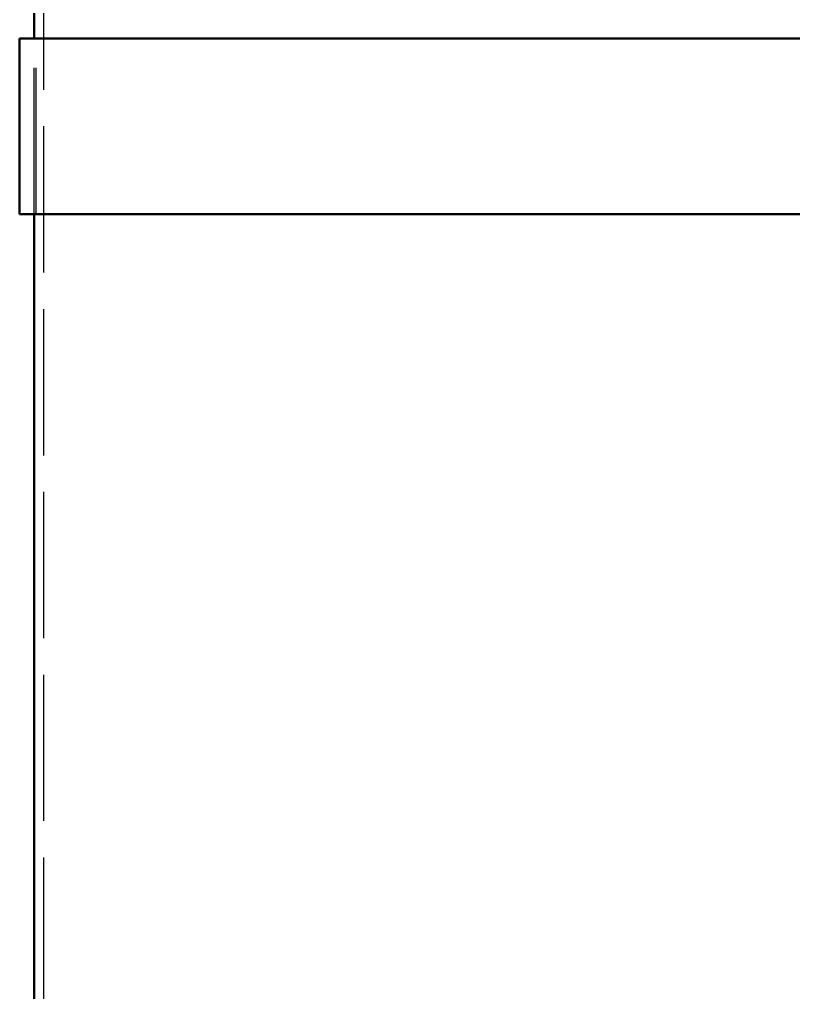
# Model space of a CAD drawing. Header units: millimetres. Extents: x 0 to 420, y 0 to 297.
# Drawn here: x 148 to 163.91, y 159.73 to 179.69 of the extents above; entities that cross this region are included whole.
import ezdxf

# ---------------------------------------------------------------- set-up
doc = ezdxf.new("R2010")
doc.units = ezdxf.units.MM
doc.linetypes.add('ISO02-TRAZOS', pattern=[3.75, 3, -0.75])
doc.layers.add('01-VISIBLE', color=7, linetype='CONTINUOUS', lineweight=50)
doc.layers.add('02-OCULTA', color=4, linetype='ISO02-TRAZOS', lineweight=25)

msp = doc.modelspace()

# ---------------------------------------------------------------- linework, layer by layer
at = {"layer": '01-VISIBLE'}
for p, q in [((148.299, 179.3), (148.299, 232.027)), ((147.999, 175.7), (147.999, 179.3)), ((148.299, 137), (148.299, 175.7))]:
    msp.add_line(p, q, dxfattribs=at)
for points in [[(147.999, 179.3), (148.099, 179.3), (148.199, 179.3), (148.299, 179.3), (148.399, 179.3), (148.499, 179.3), (148.599, 179.3), (148.699, 179.3), (148.799, 179.3), (148.899, 179.3), (148.999, 179.3), (149.099, 179.3), (149.199, 179.3), (149.299, 179.3), (149.399, 179.3), (149.499, 179.3), (149.599, 179.3), (149.699, 179.3), (149.799, 179.3), (149.899, 179.3), (149.999, 179.3), (150.099, 179.3), (150.199, 179.3), (150.299, 179.3), (150.399, 179.3), (150.499, 179.3), (150.599, 179.3), (150.699, 179.3), (150.799, 179.3), (150.899, 179.3), (150.999, 179.3), (151.099, 179.3), (151.199, 179.3), (151.299, 179.3), (151.399, 179.3), (151.499, 179.3), (151.599, 179.3), (151.699, 179.3), (151.799, 179.3), (151.899, 179.3), (151.999, 179.3), (152.099, 179.3), (152.199, 179.3), (152.299, 179.3), (152.399, 179.3), (152.499, 179.3), (152.599, 179.3), (152.699, 179.3), (152.799, 179.3), (152.899, 179.3), (152.999, 179.3), (153.099, 179.3), (153.199, 179.3), (153.299, 179.3), (153.399, 179.3), (153.499, 179.3), (153.599, 179.3), (153.699, 179.3), (153.799, 179.3), (153.899, 179.3), (153.999, 179.3), (154.099, 179.3), (154.199, 179.3), (154.299, 179.3), (154.399, 179.3), (154.499, 179.3), (154.599, 179.3), (154.699, 179.3), (154.799, 179.3), (154.899, 179.3), (154.999, 179.3), (155.099, 179.3), (155.199, 179.3), (155.299, 179.3), (155.399, 179.3), (155.499, 179.3), (155.599, 179.3), (155.699, 179.3), (155.799, 179.3), (155.899, 179.3), (155.999, 179.3), (156.099, 179.3), (156.199, 179.3), (156.299, 179.3), (156.399, 179.3), (156.499, 179.3), (156.599, 179.3), (156.699, 179.3), (156.799, 179.3), (156.899, 179.3), (156.999, 179.3), (157.099, 179.3), (157.199, 179.3), (157.299, 179.3), (157.399, 179.3), (157.499, 179.3), (157.599, 179.3), (157.699, 179.3), (157.799, 179.3), (157.899, 179.3), (157.999, 179.3), (158.099, 179.3), (158.199, 179.3), (158.299, 179.3), (158.399, 179.3), (158.499, 179.3), (158.599, 179.3), (158.699, 179.3), (158.799, 179.3), (158.899, 179.3), (158.999, 179.3), (159.099, 179.3), (159.199, 179.3), (159.299, 179.3), (159.399, 179.3), (159.499, 179.3), (159.599, 179.3), (159.699, 179.3), (159.799, 179.3), (159.899, 179.3), (159.999, 179.3), (160.099, 179.3), (160.199, 179.3), (160.299, 179.3), (160.399, 179.3), (160.499, 179.3), (160.599, 179.3), (160.699, 179.3), (160.799, 179.3), (160.899, 179.3), (160.999, 179.3), (161.099, 179.3), (161.199, 179.3), (161.299, 179.3), (161.399, 179.3), (161.499, 179.3), (161.599, 179.3), (161.699, 179.3), (161.799, 179.3), (161.899, 179.3), (161.999, 179.3), (162.099, 179.3), (162.199, 179.3), (162.299, 179.3), (162.399, 179.3), (162.499, 179.3), (162.599, 179.3), (162.699, 179.3), (162.799, 179.3), (162.899, 179.3), (162.999, 179.3), (163.099, 179.3), (163.199, 179.3), (163.299, 179.3), (163.399, 179.3), (163.499, 179.3), (163.599, 179.3), (163.699, 179.3), (163.799, 179.3), (163.899, 179.3), (163.999, 179.3)], [(147.999, 175.7), (148.099, 175.7), (148.199, 175.7), (148.299, 175.7), (148.399, 175.7), (148.499, 175.7), (148.599, 175.7), (148.699, 175.7), (148.799, 175.7), (148.899, 175.7), (148.999, 175.7), (149.099, 175.7), (149.199, 175.7), (149.299, 175.7), (149.399, 175.7), (149.499, 175.7), (149.599, 175.7), (149.699, 175.7), (149.799, 175.7), (149.899, 175.7), (149.999, 175.7), (150.099, 175.7), (150.199, 175.7), (150.299, 175.7), (150.399, 175.7), (150.499, 175.7), (150.599, 175.7), (150.699, 175.7), (150.799, 175.7), (150.899, 175.7), (150.999, 175.7), (151.099, 175.7), (151.199, 175.7), (151.299, 175.7), (151.399, 175.7), (151.499, 175.7), (151.599, 175.7), (151.699, 175.7), (151.799, 175.7), (151.899, 175.7), (151.999, 175.7), (152.099, 175.7), (152.199, 175.7), (152.299, 175.7), (152.399, 175.7), (152.499, 175.7), (152.599, 175.7), (152.699, 175.7), (152.799, 175.7), (152.899, 175.7), (152.999, 175.7), (153.099, 175.7), (153.199, 175.7), (153.299, 175.7), (153.399, 175.7), (153.499, 175.7), (153.599, 175.7), (153.699, 175.7), (153.799, 175.7), (153.899, 175.7), (153.999, 175.7), (154.099, 175.7), (154.199, 175.7), (154.299, 175.7), (154.399, 175.7), (154.499, 175.7), (154.599, 175.7), (154.699, 175.7), (154.799, 175.7), (154.899, 175.7), (154.999, 175.7), (155.099, 175.7), (155.199, 175.7), (155.299, 175.7), (155.399, 175.7), (155.499, 175.7), (155.599, 175.7), (155.699, 175.7), (155.799, 175.7), (155.899, 175.7), (155.999, 175.7), (156.099, 175.7), (156.199, 175.7), (156.299, 175.7), (156.399, 175.7), (156.499, 175.7), (156.599, 175.7), (156.699, 175.7), (156.799, 175.7), (156.899, 175.7), (156.999, 175.7), (157.099, 175.7), (157.199, 175.7), (157.299, 175.7), (157.399, 175.7), (157.499, 175.7), (157.599, 175.7), (157.699, 175.7), (157.799, 175.7), (157.899, 175.7), (157.999, 175.7), (158.099, 175.7), (158.199, 175.7), (158.299, 175.7), (158.399, 175.7), (158.499, 175.7), (158.599, 175.7), (158.699, 175.7), (158.799, 175.7), (158.899, 175.7), (158.999, 175.7), (159.099, 175.7), (159.199, 175.7), (159.299, 175.7), (159.399, 175.7), (159.499, 175.7), (159.599, 175.7), (159.699, 175.7), (159.799, 175.7), (159.899, 175.7), (159.999, 175.7), (160.099, 175.7), (160.199, 175.7), (160.299, 175.7), (160.399, 175.7), (160.499, 175.7), (160.599, 175.7), (160.699, 175.7), (160.799, 175.7), (160.899, 175.7), (160.999, 175.7), (161.099, 175.7), (161.199, 175.7), (161.299, 175.7), (161.399, 175.7), (161.499, 175.7), (161.599, 175.7), (161.699, 175.7), (161.799, 175.7), (161.899, 175.7), (161.999, 175.7), (162.099, 175.7), (162.199, 175.7), (162.299, 175.7), (162.399, 175.7), (162.499, 175.7), (162.599, 175.7), (162.699, 175.7), (162.799, 175.7), (162.899, 175.7), (162.999, 175.7), (163.099, 175.7), (163.199, 175.7), (163.299, 175.7), (163.399, 175.7), (163.499, 175.7), (163.599, 175.7), (163.699, 175.7), (163.799, 175.7), (163.899, 175.7), (163.999, 175.7)]]:
    msp.add_lwpolyline(points, dxfattribs=at)
at = {"layer": '02-OCULTA'}
for p, q in [((148.499, 137), (148.499, 232.2)), ((148.299, 175.7), (148.299, 179.3)), ((148.339, 175.7), (148.339, 179.3))]:
    msp.add_line(p, q, dxfattribs=at)
for points in [[(163.999, 179.3), (163.899, 179.3), (163.799, 179.3), (163.699, 179.3), (163.599, 179.3), (163.499, 179.3), (163.399, 179.3), (163.299, 179.3), (163.199, 179.3), (163.099, 179.3), (162.999, 179.3), (162.899, 179.3), (162.799, 179.3), (162.699, 179.3), (162.599, 179.3), (162.499, 179.3), (162.399, 179.3), (162.299, 179.3), (162.199, 179.3), (162.099, 179.3), (161.999, 179.3), (161.899, 179.3), (161.799, 179.3), (161.699, 179.3), (161.599, 179.3), (161.499, 179.3), (161.399, 179.3), (161.299, 179.3), (161.199, 179.3), (161.099, 179.3), (160.999, 179.3), (160.899, 179.3), (160.799, 179.3), (160.699, 179.3), (160.599, 179.3), (160.499, 179.3), (160.399, 179.3), (160.299, 179.3), (160.199, 179.3), (160.099, 179.3), (159.999, 179.3), (159.899, 179.3), (159.799, 179.3), (159.699, 179.3), (159.599, 179.3), (159.499, 179.3), (159.399, 179.3), (159.299, 179.3), (159.199, 179.3), (159.099, 179.3), (158.999, 179.3), (158.899, 179.3), (158.799, 179.3), (158.699, 179.3), (158.599, 179.3), (158.499, 179.3), (158.399, 179.3), (158.299, 179.3), (158.199, 179.3), (158.099, 179.3), (157.999, 179.3), (157.899, 179.3), (157.799, 179.3), (157.699, 179.3), (157.599, 179.3), (157.499, 179.3), (157.399, 179.3), (157.299, 179.3), (157.199, 179.3), (157.099, 179.3), (156.999, 179.3), (156.899, 179.3), (156.799, 179.3), (156.699, 179.3), (156.599, 179.3), (156.499, 179.3), (156.399, 179.3), (156.299, 179.3), (156.199, 179.3), (156.099, 179.3), (155.999, 179.3), (155.899, 179.3), (155.799, 179.3), (155.699, 179.3), (155.599, 179.3), (155.499, 179.3), (155.399, 179.3), (155.299, 179.3), (155.199, 179.3), (155.099, 179.3), (154.999, 179.3), (154.899, 179.3), (154.799, 179.3), (154.699, 179.3), (154.599, 179.3), (154.499, 179.3), (154.399, 179.3), (154.299, 179.3), (154.199, 179.3), (154.099, 179.3), (153.999, 179.3), (153.899, 179.3), (153.799, 179.3), (153.699, 179.3), (153.599, 179.3), (153.499, 179.3), (153.399, 179.3), (153.299, 179.3), (153.199, 179.3), (153.099, 179.3), (152.999, 179.3), (152.899, 179.3), (152.799, 179.3), (152.699, 179.3), (152.599, 179.3), (152.499, 179.3), (152.399, 179.3), (152.299, 179.3), (152.199, 179.3), (152.099, 179.3), (151.999, 179.3), (151.899, 179.3), (151.799, 179.3), (151.699, 179.3), (151.599, 179.3), (151.499, 179.3), (151.399, 179.3), (151.299, 179.3), (151.199, 179.3), (151.099, 179.3), (150.999, 179.3), (150.899, 179.3), (150.799, 179.3), (150.699, 179.3), (150.599, 179.3), (150.499, 179.3), (150.399, 179.3), (150.299, 179.3), (150.199, 179.3), (150.099, 179.3), (149.999, 179.3), (149.899, 179.3), (149.799, 179.3), (149.699, 179.3), (149.599, 179.3), (149.499, 179.3), (149.399, 179.3), (149.299, 179.3), (149.199, 179.3), (149.099, 179.3), (148.999, 179.3), (148.899, 179.3), (148.799, 179.3), (148.699, 179.3), (148.599, 179.3), (148.499, 179.3), (148.399, 179.3), (148.299, 179.3), (148.199, 179.3), (148.099, 179.3), (147.999, 179.3)], [(163.988, 179.3), (163.888, 179.3), (163.787, 179.3), (163.687, 179.3), (163.587, 179.3), (163.486, 179.3), (163.386, 179.3), (163.286, 179.3), (163.186, 179.3), (163.085, 179.3), (162.985, 179.3), (162.885, 179.3), (162.784, 179.3), (162.684, 179.3), (162.584, 179.3), (162.483, 179.3), (162.383, 179.3), (162.283, 179.3), (162.182, 179.3), (162.082, 179.3), (161.982, 179.3), (161.881, 179.3), (161.781, 179.3), (161.681, 179.3), (161.58, 179.3), (161.48, 179.3), (161.38, 179.3), (161.279, 179.3), (161.179, 179.3), (161.079, 179.3), (160.979, 179.3), (160.878, 179.3), (160.778, 179.3), (160.678, 179.3), (160.577, 179.3), (160.477, 179.3), (160.377, 179.3), (160.276, 179.3), (160.176, 179.3), (160.076, 179.3), (159.975, 179.3), (159.875, 179.3), (159.775, 179.3), (159.674, 179.3), (159.574, 179.3), (159.474, 179.3), (159.373, 179.3), (159.273, 179.3), (159.173, 179.3), (159.073, 179.3), (158.972, 179.3), (158.872, 179.3), (158.772, 179.3), (158.671, 179.3), (158.571, 179.3), (158.471, 179.3), (158.37, 179.3), (158.27, 179.3), (158.17, 179.3), (158.069, 179.3), (157.969, 179.3), (157.869, 179.3), (157.768, 179.3), (157.668, 179.3), (157.568, 179.3), (157.467, 179.3), (157.367, 179.3), (157.267, 179.3), (157.166, 179.3), (157.066, 179.3), (156.966, 179.3), (156.866, 179.3), (156.765, 179.3), (156.665, 179.3), (156.565, 179.3), (156.464, 179.3), (156.364, 179.3), (156.264, 179.3), (156.163, 179.3), (156.063, 179.3), (155.963, 179.3), (155.862, 179.3), (155.762, 179.3), (155.662, 179.3), (155.561, 179.3), (155.461, 179.3), (155.361, 179.3), (155.26, 179.3), (155.16, 179.3), (155.06, 179.3), (154.959, 179.3), (154.859, 179.3), (154.759, 179.3), (154.659, 179.3), (154.558, 179.3), (154.458, 179.3), (154.358, 179.3), (154.257, 179.3), (154.157, 179.3), (154.057, 179.3), (153.956, 179.3), (153.856, 179.3), (153.756, 179.3), (153.655, 179.3), (153.555, 179.3), (153.455, 179.3), (153.354, 179.3), (153.254, 179.3), (153.154, 179.3), (153.053, 179.3), (152.953, 179.3), (152.853, 179.3), (152.753, 179.3), (152.652, 179.3), (152.552, 179.3), (152.452, 179.3), (152.351, 179.3), (152.251, 179.3), (152.151, 179.3), (152.05, 179.3), (151.95, 179.3), (151.85, 179.3), (151.749, 179.3), (151.649, 179.3), (151.549, 179.3), (151.448, 179.3), (151.348, 179.3), (151.248, 179.3), (151.147, 179.3), (151.047, 179.3), (150.947, 179.3), (150.846, 179.3), (150.746, 179.3), (150.646, 179.3), (150.546, 179.3), (150.445, 179.3), (150.345, 179.3), (150.245, 179.3), (150.144, 179.3), (150.044, 179.3), (149.944, 179.3), (149.843, 179.3), (149.743, 179.3), (149.643, 179.3), (149.542, 179.3), (149.442, 179.3), (149.342, 179.3), (149.241, 179.3), (149.141, 179.3), (149.041, 179.3), (148.94, 179.3), (148.84, 179.3), (148.74, 179.3), (148.639, 179.3), (148.539, 179.3), (148.439, 179.3), (148.339, 179.3)], [(148.339, 179.3), (148.439, 179.3), (148.539, 179.3), (148.64, 179.3), (148.74, 179.3), (148.84, 179.3), (148.941, 179.3), (149.041, 179.3), (149.141, 179.3), (149.242, 179.3), (149.342, 179.3), (149.442, 179.3), (149.543, 179.3), (149.643, 179.3), (149.743, 179.3), (149.844, 179.3), (149.944, 179.3), (150.044, 179.3), (150.145, 179.3), (150.245, 179.3), (150.345, 179.3), (150.446, 179.3), (150.546, 179.3), (150.646, 179.3), (150.747, 179.3), (150.847, 179.3), (150.947, 179.3), (151.048, 179.3), (151.148, 179.3), (151.248, 179.3), (151.349, 179.3), (151.449, 179.3), (151.549, 179.3), (151.65, 179.3), (151.75, 179.3), (151.85, 179.3), (151.951, 179.3), (152.051, 179.3), (152.151, 179.3), (152.252, 179.3), (152.352, 179.3), (152.452, 179.3), (152.553, 179.3), (152.653, 179.3), (152.753, 179.3), (152.854, 179.3), (152.954, 179.3), (153.054, 179.3), (153.155, 179.3), (153.255, 179.3), (153.355, 179.3), (153.456, 179.3), (153.556, 179.3), (153.657, 179.3), (153.757, 179.3), (153.857, 179.3), (153.958, 179.3), (154.058, 179.3), (154.158, 179.3), (154.259, 179.3), (154.359, 179.3), (154.459, 179.3), (154.56, 179.3), (154.66, 179.3), (154.76, 179.3), (154.861, 179.3), (154.961, 179.3), (155.061, 179.3), (155.162, 179.3), (155.262, 179.3), (155.362, 179.3), (155.463, 179.3), (155.563, 179.3), (155.663, 179.3), (155.764, 179.3), (155.864, 179.3), (155.964, 179.3), (156.065, 179.3), (156.165, 179.3), (156.265, 179.3), (156.366, 179.3), (156.466, 179.3), (156.566, 179.3), (156.667, 179.3), (156.767, 179.3), (156.867, 179.3), (156.968, 179.3), (157.068, 179.3), (157.168, 179.3), (157.269, 179.3), (157.369, 179.3), (157.469, 179.3), (157.57, 179.3), (157.67, 179.3), (157.77, 179.3), (157.871, 179.3), (157.971, 179.3), (158.071, 179.3), (158.172, 179.3), (158.272, 179.3), (158.372, 179.3), (158.473, 179.3), (158.573, 179.3), (158.673, 179.3), (158.774, 179.3), (158.874, 179.3), (158.974, 179.3), (159.075, 179.3), (159.175, 179.3), (159.275, 179.3), (159.376, 179.3), (159.476, 179.3), (159.577, 179.3), (159.677, 179.3), (159.777, 179.3), (159.878, 179.3), (159.978, 179.3), (160.078, 179.3), (160.179, 179.3), (160.279, 179.3), (160.379, 179.3), (160.48, 179.3), (160.58, 179.3), (160.68, 179.3), (160.781, 179.3), (160.881, 179.3), (160.981, 179.3), (161.082, 179.3), (161.182, 179.3), (161.282, 179.3), (161.383, 179.3), (161.483, 179.3), (161.583, 179.3), (161.684, 179.3), (161.784, 179.3), (161.884, 179.3), (161.985, 179.3), (162.085, 179.3), (162.185, 179.3), (162.286, 179.3), (162.386, 179.3), (162.486, 179.3), (162.587, 179.3), (162.687, 179.3), (162.787, 179.3), (162.888, 179.3), (162.988, 179.3), (163.088, 179.3), (163.189, 179.3), (163.289, 179.3), (163.389, 179.3), (163.49, 179.3), (163.59, 179.3), (163.69, 179.3), (163.791, 179.3), (163.891, 179.3), (163.991, 179.3)], [(163.999, 175.7), (163.899, 175.7), (163.799, 175.7), (163.699, 175.7), (163.599, 175.7), (163.499, 175.7), (163.399, 175.7), (163.299, 175.7), (163.199, 175.7), (163.099, 175.7), (162.999, 175.7), (162.899, 175.7), (162.799, 175.7), (162.699, 175.7), (162.599, 175.7), (162.499, 175.7), (162.399, 175.7), (162.299, 175.7), (162.199, 175.7), (162.099, 175.7), (161.999, 175.7), (161.899, 175.7), (161.799, 175.7), (161.699, 175.7), (161.599, 175.7), (161.499, 175.7), (161.399, 175.7), (161.299, 175.7), (161.199, 175.7), (161.099, 175.7), (160.999, 175.7), (160.899, 175.7), (160.799, 175.7), (160.699, 175.7), (160.599, 175.7), (160.499, 175.7), (160.399, 175.7), (160.299, 175.7), (160.199, 175.7), (160.099, 175.7), (159.999, 175.7), (159.899, 175.7), (159.799, 175.7), (159.699, 175.7), (159.599, 175.7), (159.499, 175.7), (159.399, 175.7), (159.299, 175.7), (159.199, 175.7), (159.099, 175.7), (158.999, 175.7), (158.899, 175.7), (158.799, 175.7), (158.699, 175.7), (158.599, 175.7), (158.499, 175.7), (158.399, 175.7), (158.299, 175.7), (158.199, 175.7), (158.099, 175.7), (157.999, 175.7), (157.899, 175.7), (157.799, 175.7), (157.699, 175.7), (157.599, 175.7), (157.499, 175.7), (157.399, 175.7), (157.299, 175.7), (157.199, 175.7), (157.099, 175.7), (156.999, 175.7), (156.899, 175.7), (156.799, 175.7), (156.699, 175.7), (156.599, 175.7), (156.499, 175.7), (156.399, 175.7), (156.299, 175.7), (156.199, 175.7), (156.099, 175.7), (155.999, 175.7), (155.899, 175.7), (155.799, 175.7), (155.699, 175.7), (155.599, 175.7), (155.499, 175.7), (155.399, 175.7), (155.299, 175.7), (155.199, 175.7), (155.099, 175.7), (154.999, 175.7), (154.899, 175.7), (154.799, 175.7), (154.699, 175.7), (154.599, 175.7), (154.499, 175.7), (154.399, 175.7), (154.299, 175.7), (154.199, 175.7), (154.099, 175.7), (153.999, 175.7), (153.899, 175.7), (153.799, 175.7), (153.699, 175.7), (153.599, 175.7), (153.499, 175.7), (153.399, 175.7), (153.299, 175.7), (153.199, 175.7), (153.099, 175.7), (152.999, 175.7), (152.899, 175.7), (152.799, 175.7), (152.699, 175.7), (152.599, 175.7), (152.499, 175.7), (152.399, 175.7), (152.299, 175.7), (152.199, 175.7), (152.099, 175.7), (151.999, 175.7), (151.899, 175.7), (151.799, 175.7), (151.699, 175.7), (151.599, 175.7), (151.499, 175.7), (151.399, 175.7), (151.299, 175.7), (151.199, 175.7), (151.099, 175.7), (150.999, 175.7), (150.899, 175.7), (150.799, 175.7), (150.699, 175.7), (150.599, 175.7), (150.499, 175.7), (150.399, 175.7), (150.299, 175.7), (150.199, 175.7), (150.099, 175.7), (149.999, 175.7), (149.899, 175.7), (149.799, 175.7), (149.699, 175.7), (149.599, 175.7), (149.499, 175.7), (149.399, 175.7), (149.299, 175.7), (149.199, 175.7), (149.099, 175.7), (148.999, 175.7), (148.899, 175.7), (148.799, 175.7), (148.699, 175.7), (148.599, 175.7), (148.499, 175.7), (148.399, 175.7), (148.299, 175.7), (148.199, 175.7), (148.099, 175.7), (147.999, 175.7)], [(163.988, 175.7), (163.888, 175.7), (163.787, 175.7), (163.687, 175.7), (163.587, 175.7), (163.486, 175.7), (163.386, 175.7), (163.286, 175.7), (163.186, 175.7), (163.085, 175.7), (162.985, 175.7), (162.885, 175.7), (162.784, 175.7), (162.684, 175.7), (162.584, 175.7), (162.483, 175.7), (162.383, 175.7), (162.283, 175.7), (162.182, 175.7), (162.082, 175.7), (161.982, 175.7), (161.881, 175.7), (161.781, 175.7), (161.681, 175.7), (161.58, 175.7), (161.48, 175.7), (161.38, 175.7), (161.279, 175.7), (161.179, 175.7), (161.079, 175.7), (160.979, 175.7), (160.878, 175.7), (160.778, 175.7), (160.678, 175.7), (160.577, 175.7), (160.477, 175.7), (160.377, 175.7), (160.276, 175.7), (160.176, 175.7), (160.076, 175.7), (159.975, 175.7), (159.875, 175.7), (159.775, 175.7), (159.674, 175.7), (159.574, 175.7), (159.474, 175.7), (159.373, 175.7), (159.273, 175.7), (159.173, 175.7), (159.073, 175.7), (158.972, 175.7), (158.872, 175.7), (158.772, 175.7), (158.671, 175.7), (158.571, 175.7), (158.471, 175.7), (158.37, 175.7), (158.27, 175.7), (158.17, 175.7), (158.069, 175.7), (157.969, 175.7), (157.869, 175.7), (157.768, 175.7), (157.668, 175.7), (157.568, 175.7), (157.467, 175.7), (157.367, 175.7), (157.267, 175.7), (157.166, 175.7), (157.066, 175.7), (156.966, 175.7), (156.866, 175.7), (156.765, 175.7), (156.665, 175.7), (156.565, 175.7), (156.464, 175.7), (156.364, 175.7), (156.264, 175.7), (156.163, 175.7), (156.063, 175.7), (155.963, 175.7), (155.862, 175.7), (155.762, 175.7), (155.662, 175.7), (155.561, 175.7), (155.461, 175.7), (155.361, 175.7), (155.26, 175.7), (155.16, 175.7), (155.06, 175.7), (154.959, 175.7), (154.859, 175.7), (154.759, 175.7), (154.659, 175.7), (154.558, 175.7), (154.458, 175.7), (154.358, 175.7), (154.257, 175.7), (154.157, 175.7), (154.057, 175.7), (153.956, 175.7), (153.856, 175.7), (153.756, 175.7), (153.655, 175.7), (153.555, 175.7), (153.455, 175.7), (153.354, 175.7), (153.254, 175.7), (153.154, 175.7), (153.053, 175.7), (152.953, 175.7), (152.853, 175.7), (152.753, 175.7), (152.652, 175.7), (152.552, 175.7), (152.452, 175.7), (152.351, 175.7), (152.251, 175.7), (152.151, 175.7), (152.05, 175.7), (151.95, 175.7), (151.85, 175.7), (151.749, 175.7), (151.649, 175.7), (151.549, 175.7), (151.448, 175.7), (151.348, 175.7), (151.248, 175.7), (151.147, 175.7), (151.047, 175.7), (150.947, 175.7), (150.846, 175.7), (150.746, 175.7), (150.646, 175.7), (150.546, 175.7), (150.445, 175.7), (150.345, 175.7), (150.245, 175.7), (150.144, 175.7), (150.044, 175.7), (149.944, 175.7), (149.843, 175.7), (149.743, 175.7), (149.643, 175.7), (149.542, 175.7), (149.442, 175.7), (149.342, 175.7), (149.241, 175.7), (149.141, 175.7), (149.041, 175.7), (148.94, 175.7), (148.84, 175.7), (148.74, 175.7), (148.639, 175.7), (148.539, 175.7), (148.439, 175.7), (148.339, 175.7)], [(148.339, 175.7), (148.439, 175.7), (148.539, 175.7), (148.64, 175.7), (148.74, 175.7), (148.84, 175.7), (148.941, 175.7), (149.041, 175.7), (149.141, 175.7), (149.242, 175.7), (149.342, 175.7), (149.442, 175.7), (149.543, 175.7), (149.643, 175.7), (149.743, 175.7), (149.844, 175.7), (149.944, 175.7), (150.044, 175.7), (150.145, 175.7), (150.245, 175.7), (150.345, 175.7), (150.446, 175.7), (150.546, 175.7), (150.646, 175.7), (150.747, 175.7), (150.847, 175.7), (150.947, 175.7), (151.048, 175.7), (151.148, 175.7), (151.248, 175.7), (151.349, 175.7), (151.449, 175.7), (151.549, 175.7), (151.65, 175.7), (151.75, 175.7), (151.85, 175.7), (151.951, 175.7), (152.051, 175.7), (152.151, 175.7), (152.252, 175.7), (152.352, 175.7), (152.452, 175.7), (152.553, 175.7), (152.653, 175.7), (152.753, 175.7), (152.854, 175.7), (152.954, 175.7), (153.054, 175.7), (153.155, 175.7), (153.255, 175.7), (153.355, 175.7), (153.456, 175.7), (153.556, 175.7), (153.657, 175.7), (153.757, 175.7), (153.857, 175.7), (153.958, 175.7), (154.058, 175.7), (154.158, 175.7), (154.259, 175.7), (154.359, 175.7), (154.459, 175.7), (154.56, 175.7), (154.66, 175.7), (154.76, 175.7), (154.861, 175.7), (154.961, 175.7), (155.061, 175.7), (155.162, 175.7), (155.262, 175.7), (155.362, 175.7), (155.463, 175.7), (155.563, 175.7), (155.663, 175.7), (155.764, 175.7), (155.864, 175.7), (155.964, 175.7), (156.065, 175.7), (156.165, 175.7), (156.265, 175.7), (156.366, 175.7), (156.466, 175.7), (156.566, 175.7), (156.667, 175.7), (156.767, 175.7), (156.867, 175.7), (156.968, 175.7), (157.068, 175.7), (157.168, 175.7), (157.269, 175.7), (157.369, 175.7), (157.469, 175.7), (157.57, 175.7), (157.67, 175.7), (157.77, 175.7), (157.871, 175.7), (157.971, 175.7), (158.071, 175.7), (158.172, 175.7), (158.272, 175.7), (158.372, 175.7), (158.473, 175.7), (158.573, 175.7), (158.673, 175.7), (158.774, 175.7), (158.874, 175.7), (158.974, 175.7), (159.075, 175.7), (159.175, 175.7), (159.275, 175.7), (159.376, 175.7), (159.476, 175.7), (159.577, 175.7), (159.677, 175.7), (159.777, 175.7), (159.878, 175.7), (159.978, 175.7), (160.078, 175.7), (160.179, 175.7), (160.279, 175.7), (160.379, 175.7), (160.48, 175.7), (160.58, 175.7), (160.68, 175.7), (160.781, 175.7), (160.881, 175.7), (160.981, 175.7), (161.082, 175.7), (161.182, 175.7), (161.282, 175.7), (161.383, 175.7), (161.483, 175.7), (161.583, 175.7), (161.684, 175.7), (161.784, 175.7), (161.884, 175.7), (161.985, 175.7), (162.085, 175.7), (162.185, 175.7), (162.286, 175.7), (162.386, 175.7), (162.486, 175.7), (162.587, 175.7), (162.687, 175.7), (162.787, 175.7), (162.888, 175.7), (162.988, 175.7), (163.088, 175.7), (163.189, 175.7), (163.289, 175.7), (163.389, 175.7), (163.49, 175.7), (163.59, 175.7), (163.69, 175.7), (163.791, 175.7), (163.891, 175.7), (163.991, 175.7)]]:
    msp.add_lwpolyline(points, dxfattribs=at)

doc.saveas('drawing.dxf')
